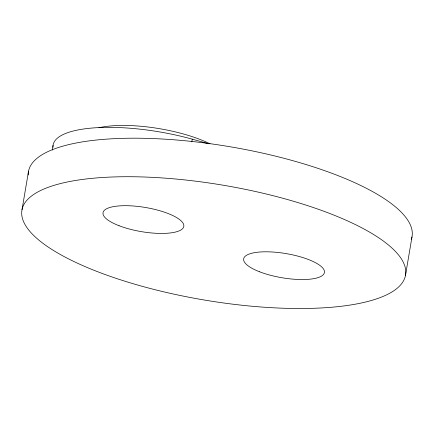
<?xml version="1.0" encoding="UTF-8"?>
<svg xmlns="http://www.w3.org/2000/svg" width="434" height="434" viewBox="0 0 434 434"><rect width="100%" height="100%" fill="white"/><g stroke="black" fill="none" stroke-linecap="round" stroke-linejoin="round"><path stroke-width="0.65" d="M22.02 209.725L28.541 171.197M52.27 150.066L53.056 145.417M191.812 141.826L192.262 139.168A730.189 218.356 9.6 0 1 208.635 143.795M405.459 275.509A194.524 58.172 9.6 0 0 127.585 176.719A194.524 58.172 9.6 0 0 108.174 275.623A194.524 58.172 9.6 0 0 405.459 275.509L411.98 236.975M98.914 127.742A73.785 22.063 9.6 0 1 209.985 143.795M53.013 147.272A102.511 30.657 9.6 0 1 192.262 139.168M28.215 175A194.524 58.172 9.6 0 1 229.374 146.632A194.524 58.172 9.6 0 1 411.307 239.432M259.668 271.82A40.953 12.244 9.6 0 0 324.176 273.366A40.953 12.244 9.6 0 0 268.32 251.828A40.953 12.244 9.6 0 0 259.668 271.82M119.046 225.713A40.953 12.244 9.6 0 0 183.549 227.259A40.953 12.244 9.6 0 0 127.694 205.716A40.953 12.244 9.6 0 0 119.046 225.713"/></g></svg>
